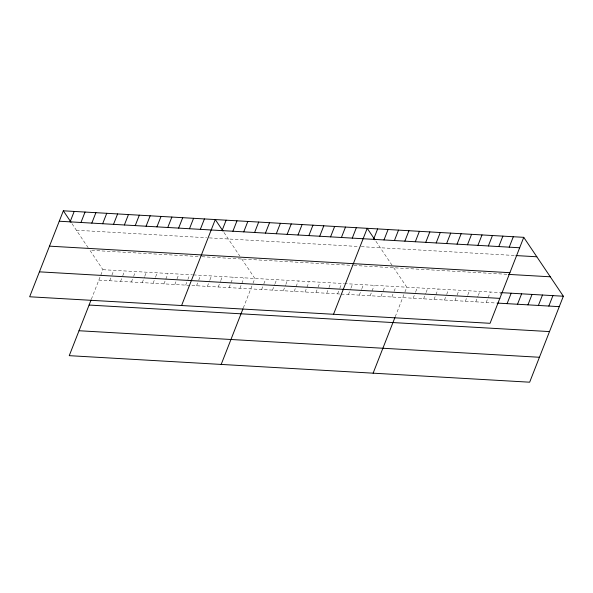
<?xml version="1.0" encoding="UTF-8"?>
<svg xmlns="http://www.w3.org/2000/svg" width="593" height="593" viewBox="0 0 593 593"><rect width="100%" height="100%" fill="white"/><g stroke="black" fill="none" stroke-linecap="round" stroke-linejoin="round"><path stroke-width="0.44" stroke-dasharray="2.96 2.22" d="M91.359 299.235L102.937 269.696L89.869 250.261L201.109 256.673M109.705 280.748L111.588 275.938M111.907 275.137L113.789 270.319M120.557 281.371L122.44 276.56M122.758 275.76L124.641 270.949M131.409 282.001L133.299 277.183M133.61 276.382L135.493 271.572M142.261 282.624L144.462 277.013M144.774 276.205L146.345 272.202M153.113 283.246L155.314 277.635M155.633 276.835L157.204 272.824M163.964 283.877L168.056 273.447M174.824 284.499L176.707 279.688M177.018 278.888L178.908 274.077M185.676 285.122L187.558 280.311M187.87 279.511L189.76 274.7M196.528 285.752L198.41 280.941M198.729 280.141L200.612 275.322M207.38 286.375L209.581 280.763M209.892 279.963L211.464 275.953M218.231 286.997L220.433 281.386M220.744 280.585L222.316 276.575M229.083 287.627L233.168 277.205M239.935 288.25L244.019 277.828M243.3 307.989L252.677 284.069M252.989 283.261L254.871 278.451L241.803 259.015M261.639 289.503L263.529 284.692M263.841 283.891L265.723 279.081M272.491 290.125L274.692 284.514M275.011 283.713L276.583 279.703M283.343 290.755L285.544 285.137M285.863 284.336L287.435 280.326M294.202 291.378L298.286 280.956M305.054 292.001L309.138 281.579M315.906 292.631L317.789 287.82M318.107 287.019L319.99 282.209M326.758 293.253L328.641 288.443M328.959 287.642L330.842 282.831M337.61 293.883L339.493 289.065M339.811 288.265L341.694 283.454M348.462 294.506L350.663 288.895M350.974 288.094L352.546 284.084M359.314 295.129L361.515 289.517M361.826 288.717L363.398 284.707M370.165 295.759L374.25 285.329M381.017 296.381L382.908 291.571M383.219 290.77L385.102 285.959M391.869 297.004L393.759 292.193M394.071 291.393L395.961 286.582M395.235 316.744L404.611 292.823M404.923 292.023L406.813 287.205L393.745 267.777M413.158 298.235L415.359 292.623M415.678 291.815L417.242 287.813M423.595 298.835L425.796 293.224M426.108 292.423L427.679 288.413M434.032 299.435L438.116 289.013M444.468 300.036L446.351 295.225M446.67 294.424L448.553 289.614M454.905 300.636L456.788 295.825M457.107 295.025L458.989 290.214M465.342 301.244L467.543 295.625M467.855 294.825L469.426 290.815M475.779 301.844L477.973 296.226M478.292 295.425L479.863 291.415M486.216 302.445L490.3 292.023M500.107 294.224L500.737 292.623L345.311 283.662M76.408 230.24L206.638 237.741M209.351 237.897L358.572 246.495M361.285 246.658L515.08 255.516M202.013 256.725L353.043 265.427M353.947 265.479L507.667 274.337M102.937 269.696L192.473 274.856M193.377 274.907L344.407 283.61M98.853 280.118L340.323 294.039M341.227 294.091L496.652 303.045M375.925 241.269L392.744 266.287M223.991 232.515L239.809 256.05M72.049 223.761L88.876 248.778"/><path stroke-width="0.89" d="M63.34 210.804L29.65 296.774L490.063 323.304L523.752 237.333L63.34 210.804L71.086 222.323M70.107 221.856L74.192 211.427M80.959 222.479L85.044 212.057M91.811 223.101L95.896 212.679M102.663 223.731L106.747 213.302M113.515 224.354L117.607 213.932M91.04 300.065L69.248 355.667L529.66 382.196L563.35 296.226L523.752 237.333M124.367 224.977L128.459 214.555M135.226 225.607L139.311 215.185M146.078 226.229L150.162 215.808M156.93 226.86L161.014 216.43M167.782 227.482L171.866 217.06M178.634 228.105L182.718 217.683M189.486 228.735L193.57 218.306M200.338 229.358L204.422 218.936M181.584 305.528L215.274 219.558L223.02 231.077M222.041 230.61L226.126 220.188M232.893 231.233L236.985 220.811M243.745 231.863L247.837 221.434M254.605 232.486L258.689 222.064M265.456 233.108L269.541 222.686M221.182 364.421L242.974 308.82M276.308 233.738L280.393 223.309M287.16 234.361L291.245 223.939M298.012 234.984L302.096 224.562M308.864 235.614L312.948 225.184M319.716 236.236L323.8 225.814M330.568 236.859L334.652 226.437M341.42 237.489L345.504 227.067M352.272 238.112L356.356 227.69M333.525 314.283L367.215 228.312L374.954 239.831M373.56 239.342L377.645 228.913M383.997 239.943L388.081 229.521M394.434 240.543L398.518 230.121M404.871 241.143L408.955 230.721M415.308 241.744L419.392 231.322M373.123 373.175L394.908 317.574M425.744 242.344L429.829 231.922M436.181 242.952L440.265 232.523M446.618 243.553L450.702 233.123M457.055 244.153L461.139 233.724M467.484 244.753L471.576 234.331M477.921 245.354L482.005 234.932M488.358 245.954L492.442 235.532M498.795 246.555L502.879 236.133M509.231 247.155L513.316 236.733M507.082 303.646L511.173 293.224M517.519 304.246L521.603 293.824M527.955 304.846L532.04 294.424M538.392 305.447L542.476 295.025M548.829 306.055L552.913 295.625M59.256 221.226L519.668 247.763M515.947 255.568L536.821 256.769M49.486 246.154L509.898 272.691M508.542 274.389L550.282 276.798M501.604 292.668L563.35 296.226M39.42 271.839L499.832 298.375M497.52 303.097L559.266 306.655M89.083 305.054L549.496 331.583M79.017 330.738L539.43 357.268"/></g></svg>
